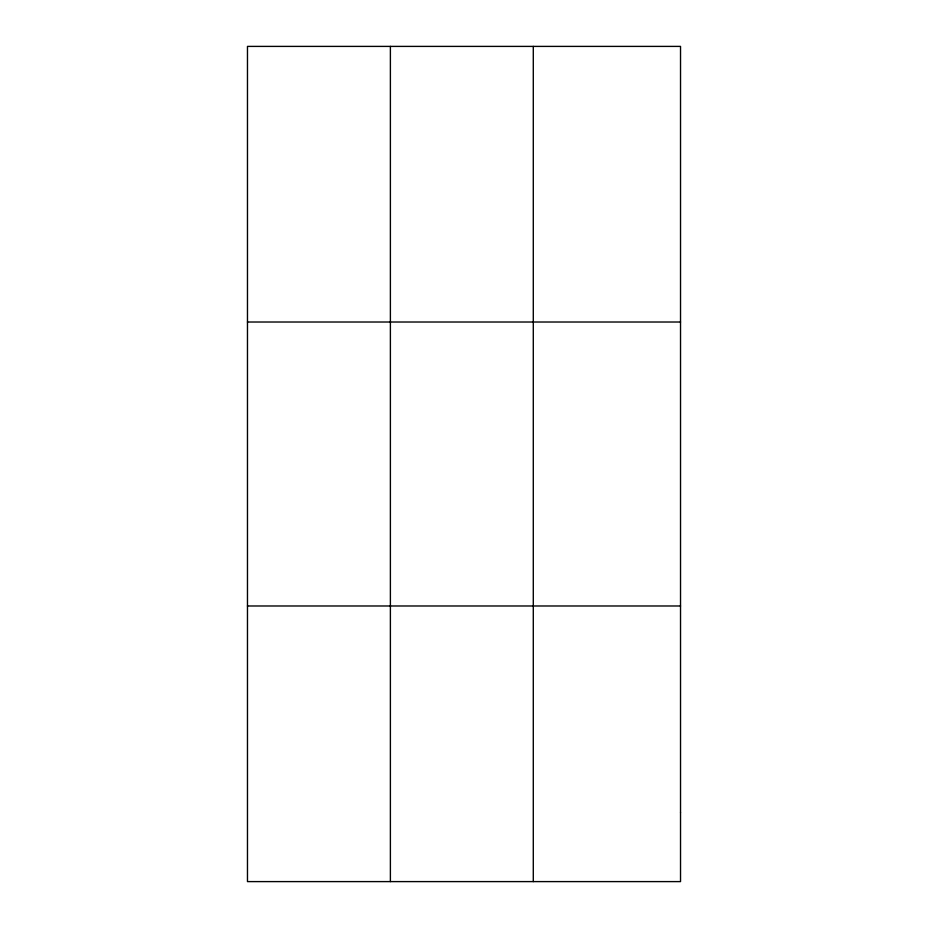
<?xml version="1.0" encoding="UTF-8"?>
<svg xmlns="http://www.w3.org/2000/svg" width="928" height="928" viewBox="0 0 928 928"><rect width="100%" height="100%" fill="white"/><g stroke="black" fill="none" stroke-linecap="round" stroke-linejoin="round"><path stroke-width="1.39" d="M533.287 881.6L533.287 46.4M247.474 322.016L680.526 322.016M247.474 605.984L680.526 605.984M390.386 46.4L390.386 881.6M680.526 812.696L680.526 881.6L247.474 881.6L247.474 46.4L680.526 46.4L680.526 812.696"/></g></svg>
